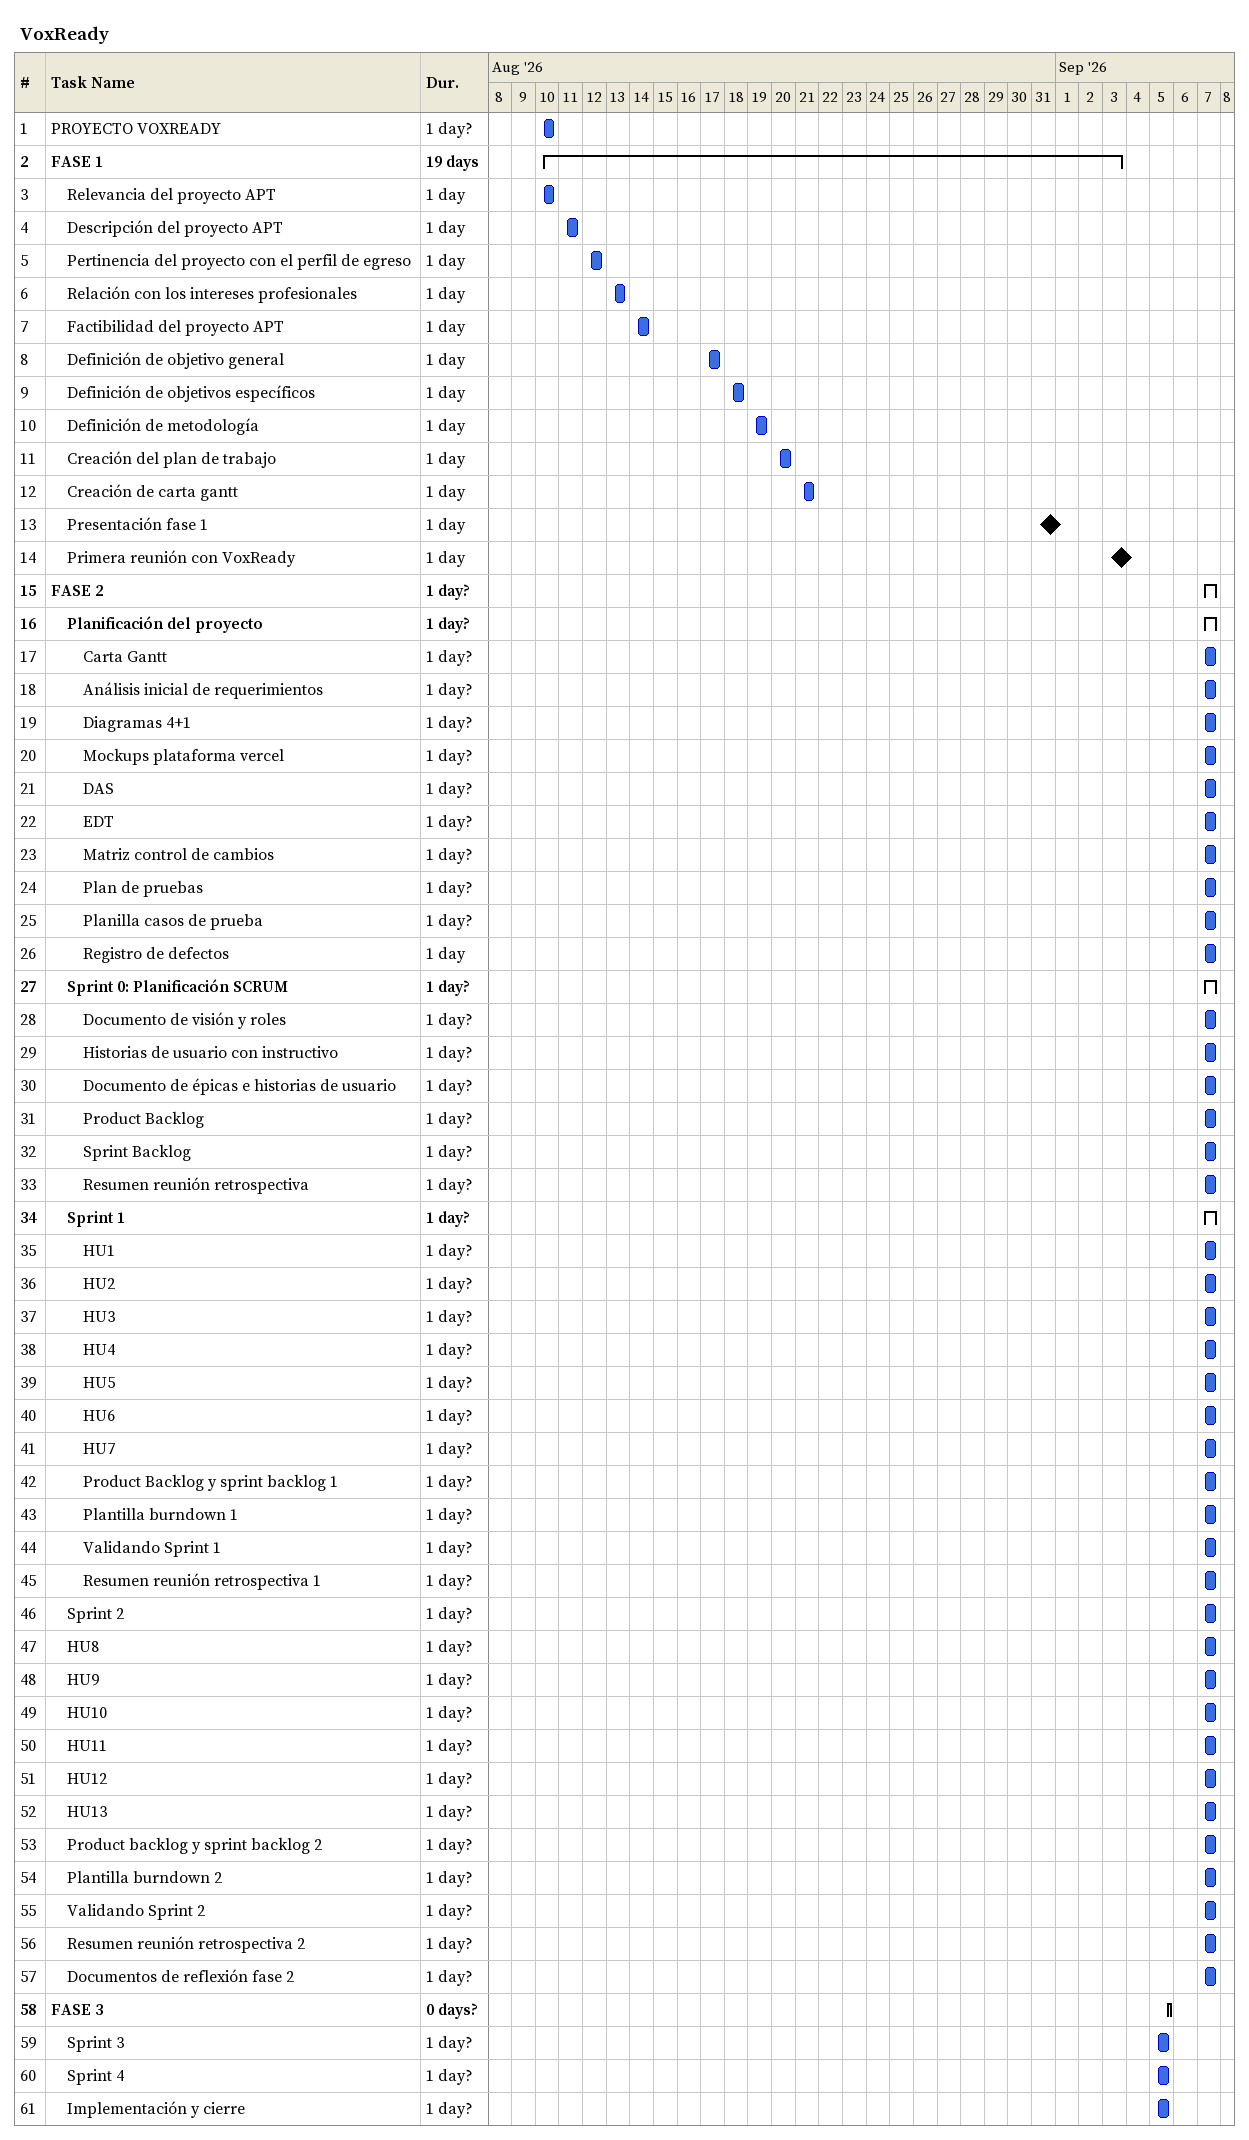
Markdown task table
VoxReady

| ID | Level | Task | Duration | Start | Finish |
|---|---|---|---|---|---|
| 1 | 1 | PROYECTO VOXREADY | 1d? | 2026-08-10 | 2026-08-10 |
| 2 | 1 | **FASE 1** | 19d | 2026-08-10 | 2026-09-03 |
| 3 | 2 | Relevancia del proyecto APT | 1d | 2026-08-10 | 2026-08-10 |
| 4 | 2 | Descripción del proyecto APT | 1d | 2026-08-11 | 2026-08-11 |
| 5 | 2 | Pertinencia del proyecto con el perfil de egreso | 1d | 2026-08-12 | 2026-08-12 |
| 6 | 2 | Relación con los intereses profesionales | 1d | 2026-08-13 | 2026-08-13 |
| 7 | 2 | Factibilidad del proyecto APT | 1d | 2026-08-14 | 2026-08-14 |
| 8 | 2 | Definición de objetivo general | 1d | 2026-08-17 | 2026-08-17 |
| 9 | 2 | Definición de objetivos específicos | 1d | 2026-08-18 | 2026-08-18 |
| 10 | 2 | Definición de metodología | 1d | 2026-08-19 | 2026-08-19 |
| 11 | 2 | Creación del plan de trabajo | 1d | 2026-08-20 | 2026-08-20 |
| 12 | 2 | Creación de carta gantt | 1d | 2026-08-21 | 2026-08-21 |
| 13 | 2 | Presentación fase 1 | 1d | 2026-08-31 | 2026-08-31 |
| 14 | 2 | Primera reunión con VoxReady | 1d | 2026-09-03 | 2026-09-03 |
| 15 | 1 | **FASE 2** | 1d? | 2026-09-07 | 2026-09-07 |
| 16 | 2 | **Planificación del proyecto** | 1d? | 2026-09-07 | 2026-09-07 |
| 17 | 3 | Carta Gantt | 1d? | 2026-09-07 | 2026-09-07 |
| 18 | 3 | Análisis inicial de requerimientos | 1d? | 2026-09-07 | 2026-09-07 |
| 19 | 3 | Diagramas 4+1 | 1d? | 2026-09-07 | 2026-09-07 |
| 20 | 3 | Mockups plataforma vercel | 1d? | 2026-09-07 | 2026-09-07 |
| 21 | 3 | DAS | 1d? | 2026-09-07 | 2026-09-07 |
| 22 | 3 | EDT | 1d? | 2026-09-07 | 2026-09-07 |
| 23 | 3 | Matriz control de cambios | 1d? | 2026-09-07 | 2026-09-07 |
| 24 | 3 | Plan de pruebas | 1d? | 2026-09-07 | 2026-09-07 |
| 25 | 3 | Planilla casos de prueba | 1d? | 2026-09-07 | 2026-09-07 |
| 26 | 3 | Registro de defectos | 1d | 2026-09-07 | 2026-09-07 |
| 27 | 2 | **Sprint 0: Planificación SCRUM** | 1d? | 2026-09-07 | 2026-09-07 |
| 28 | 3 | Documento de visión y roles | 1d? | 2026-09-07 | 2026-09-07 |
| 29 | 3 | Historias de usuario con instructivo | 1d? | 2026-09-07 | 2026-09-07 |
| 30 | 3 | Documento de épicas e historias de usuario | 1d? | 2026-09-07 | 2026-09-07 |
| 31 | 3 | Product Backlog | 1d? | 2026-09-07 | 2026-09-07 |
| 32 | 3 | Sprint Backlog | 1d? | 2026-09-07 | 2026-09-07 |
| 33 | 3 | Resumen reunión retrospectiva | 1d? | 2026-09-07 | 2026-09-07 |
| 34 | 2 | **Sprint 1** | 1d? | 2026-09-07 | 2026-09-07 |
| 35 | 3 | HU1 | 1d? | 2026-09-07 | 2026-09-07 |
| 36 | 3 | HU2 | 1d? | 2026-09-07 | 2026-09-07 |
| 37 | 3 | HU3 | 1d? | 2026-09-07 | 2026-09-07 |
| 38 | 3 | HU4 | 1d? | 2026-09-07 | 2026-09-07 |
| 39 | 3 | HU5 | 1d? | 2026-09-07 | 2026-09-07 |
| 40 | 3 | HU6 | 1d? | 2026-09-07 | 2026-09-07 |
| 41 | 3 | HU7 | 1d? | 2026-09-07 | 2026-09-07 |
| 42 | 3 | Product Backlog y sprint backlog 1 | 1d? | 2026-09-07 | 2026-09-07 |
| 43 | 3 | Plantilla burndown 1 | 1d? | 2026-09-07 | 2026-09-07 |
| 44 | 3 | Validando Sprint 1 | 1d? | 2026-09-07 | 2026-09-07 |
| 45 | 3 | Resumen reunión retrospectiva 1 | 1d? | 2026-09-07 | 2026-09-07 |
| 46 | 2 | Sprint 2 | 1d? | 2026-09-07 | 2026-09-07 |
| 47 | 2 | HU8 | 1d? | 2026-09-07 | 2026-09-07 |
| 48 | 2 | HU9 | 1d? | 2026-09-07 | 2026-09-07 |
| 49 | 2 | HU10 | 1d? | 2026-09-07 | 2026-09-07 |
| 50 | 2 | HU11 | 1d? | 2026-09-07 | 2026-09-07 |
| 51 | 2 | HU12 | 1d? | 2026-09-07 | 2026-09-07 |
| 52 | 2 | HU13 | 1d? | 2026-09-07 | 2026-09-07 |
| 53 | 2 | Product backlog y sprint backlog 2 | 1d? | 2026-09-07 | 2026-09-07 |
| 54 | 2 | Plantilla burndown 2 | 1d? | 2026-09-07 | 2026-09-07 |
| 55 | 2 | Validando Sprint 2 | 1d? | 2026-09-07 | 2026-09-07 |
| 56 | 2 | Resumen reunión retrospectiva 2 | 1d? | 2026-09-07 | 2026-09-07 |
| 57 | 2 | Documentos de reflexión fase 2 | 1d? | 2026-09-07 | 2026-09-07 |
| 58 | 1 | **FASE 3** | 0d? | 2026-09-05 | 2026-09-05 |
| 59 | 2 | Sprint 3 | 1d? | 2026-09-05 | 2026-09-05 |
| 60 | 2 | Sprint 4 | 1d? | 2026-09-05 | 2026-09-05 |
| 61 | 2 | Implementación y cierre | 1d? | 2026-09-05 | 2026-09-05 |
